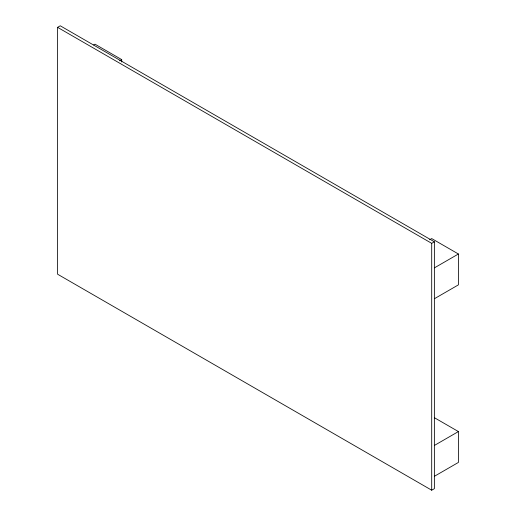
<?xml version="1.0" encoding="UTF-8"?>
<svg xmlns="http://www.w3.org/2000/svg" width="516" height="516" viewBox="0 0 516 516"><rect width="100%" height="100%" fill="white"/><g stroke="black" fill="none" stroke-linecap="round" stroke-linejoin="round"><path stroke-width="0.77" d="M57.579 27.342L60.249 25.8L434.375 241.798L434.375 488.658L431.698 490.2L57.579 274.202L57.579 27.342L431.698 243.339L434.375 241.798M93.622 44.963L94.989 44.176L121.712 59.604L121.712 61.978M119.654 60.791L121.712 59.604M429.647 239.759L431.698 238.573L458.421 254.001L458.421 284.858L434.44 298.706M434.44 267.849L458.421 254.001M434.44 445.418L458.421 431.57L458.421 462.426L434.44 476.274M434.44 417.728L458.421 431.57M431.698 243.339L431.698 490.2"/></g></svg>
